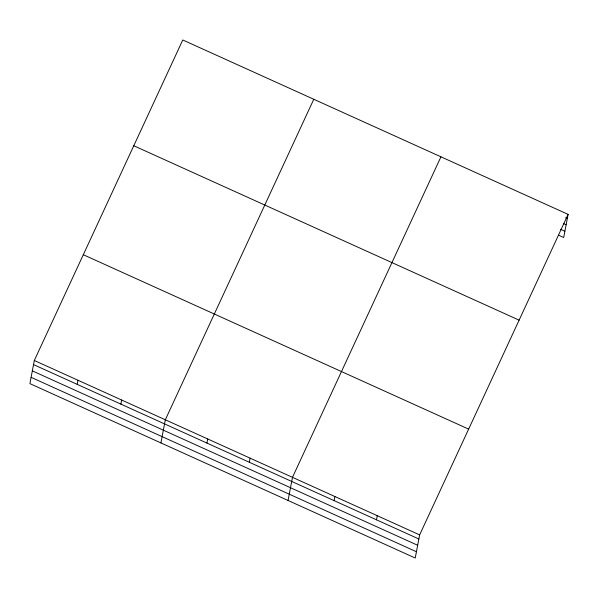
<?xml version="1.0" encoding="UTF-8"?>
<svg xmlns="http://www.w3.org/2000/svg" width="598" height="598" viewBox="0 0 598 598"><rect width="100%" height="100%" fill="white"/><g stroke="black" fill="none" stroke-linecap="round" stroke-linejoin="round"><path stroke-width="0.9" d="M34.31 360.489L29.9 383.624L415.229 558.024L419.647 534.889L568.1 214.376L182.771 39.976L34.31 360.489L419.647 534.889M77.202 384.357L77.987 380.253M120.871 404.121L121.656 400.017M160.914 442.916L165.325 419.781L313.778 99.275M206.93 443.073L207.715 438.969M249.314 462.254L250.099 458.15M288.072 500.474L292.482 477.339L440.943 156.826M334.088 500.623L334.873 496.519M376.478 519.812L377.256 515.708M568.1 214.376L563.69 237.511L558.599 235.208M565.618 217.717L567.315 218.479M563.578 223.615L566.119 224.758M560.647 229.311L564.886 231.232M133.78 145.748L519.109 320.147M83.301 254.718L468.638 429.117M33.533 364.593L418.862 538.992M32.329 370.872L417.666 545.271M31.096 377.338L416.432 551.745"/></g></svg>
